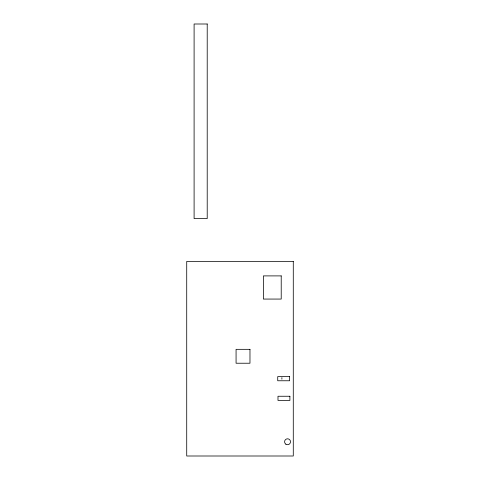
<?xml version="1.0" encoding="UTF-8"?>
<svg xmlns="http://www.w3.org/2000/svg" width="480" height="480" viewBox="0 0 480 480"><rect width="100%" height="100%" fill="white"/><g stroke="black" fill="none" stroke-linecap="round" stroke-linejoin="round"><path stroke-width="0.72" d="M281.892 377.64L281.892 379.194M207.21 24L194.1 24L194.1 218.586L207.21 218.586L207.21 24M293.28 261.414L186.72 261.414L186.72 456L293.28 456L293.28 261.414M281.214 275.898L263.376 275.898L263.376 299.064L281.214 299.064L281.214 275.898M249.972 349.332L236.07 349.332L236.07 363.228L249.972 363.228L249.972 349.332M289.62 376.602L277.728 376.602L277.728 380.766L289.62 380.766L289.62 376.602M289.89 396.252L277.992 396.252L277.992 400.422L289.89 400.422L289.89 396.252M285.858 444.186A2.964 2.964 0 0 0 290.502 442.008A2.964 2.964 0 0 0 286.296 439.074A2.964 2.964 0 0 0 285.858 444.186"/></g></svg>
